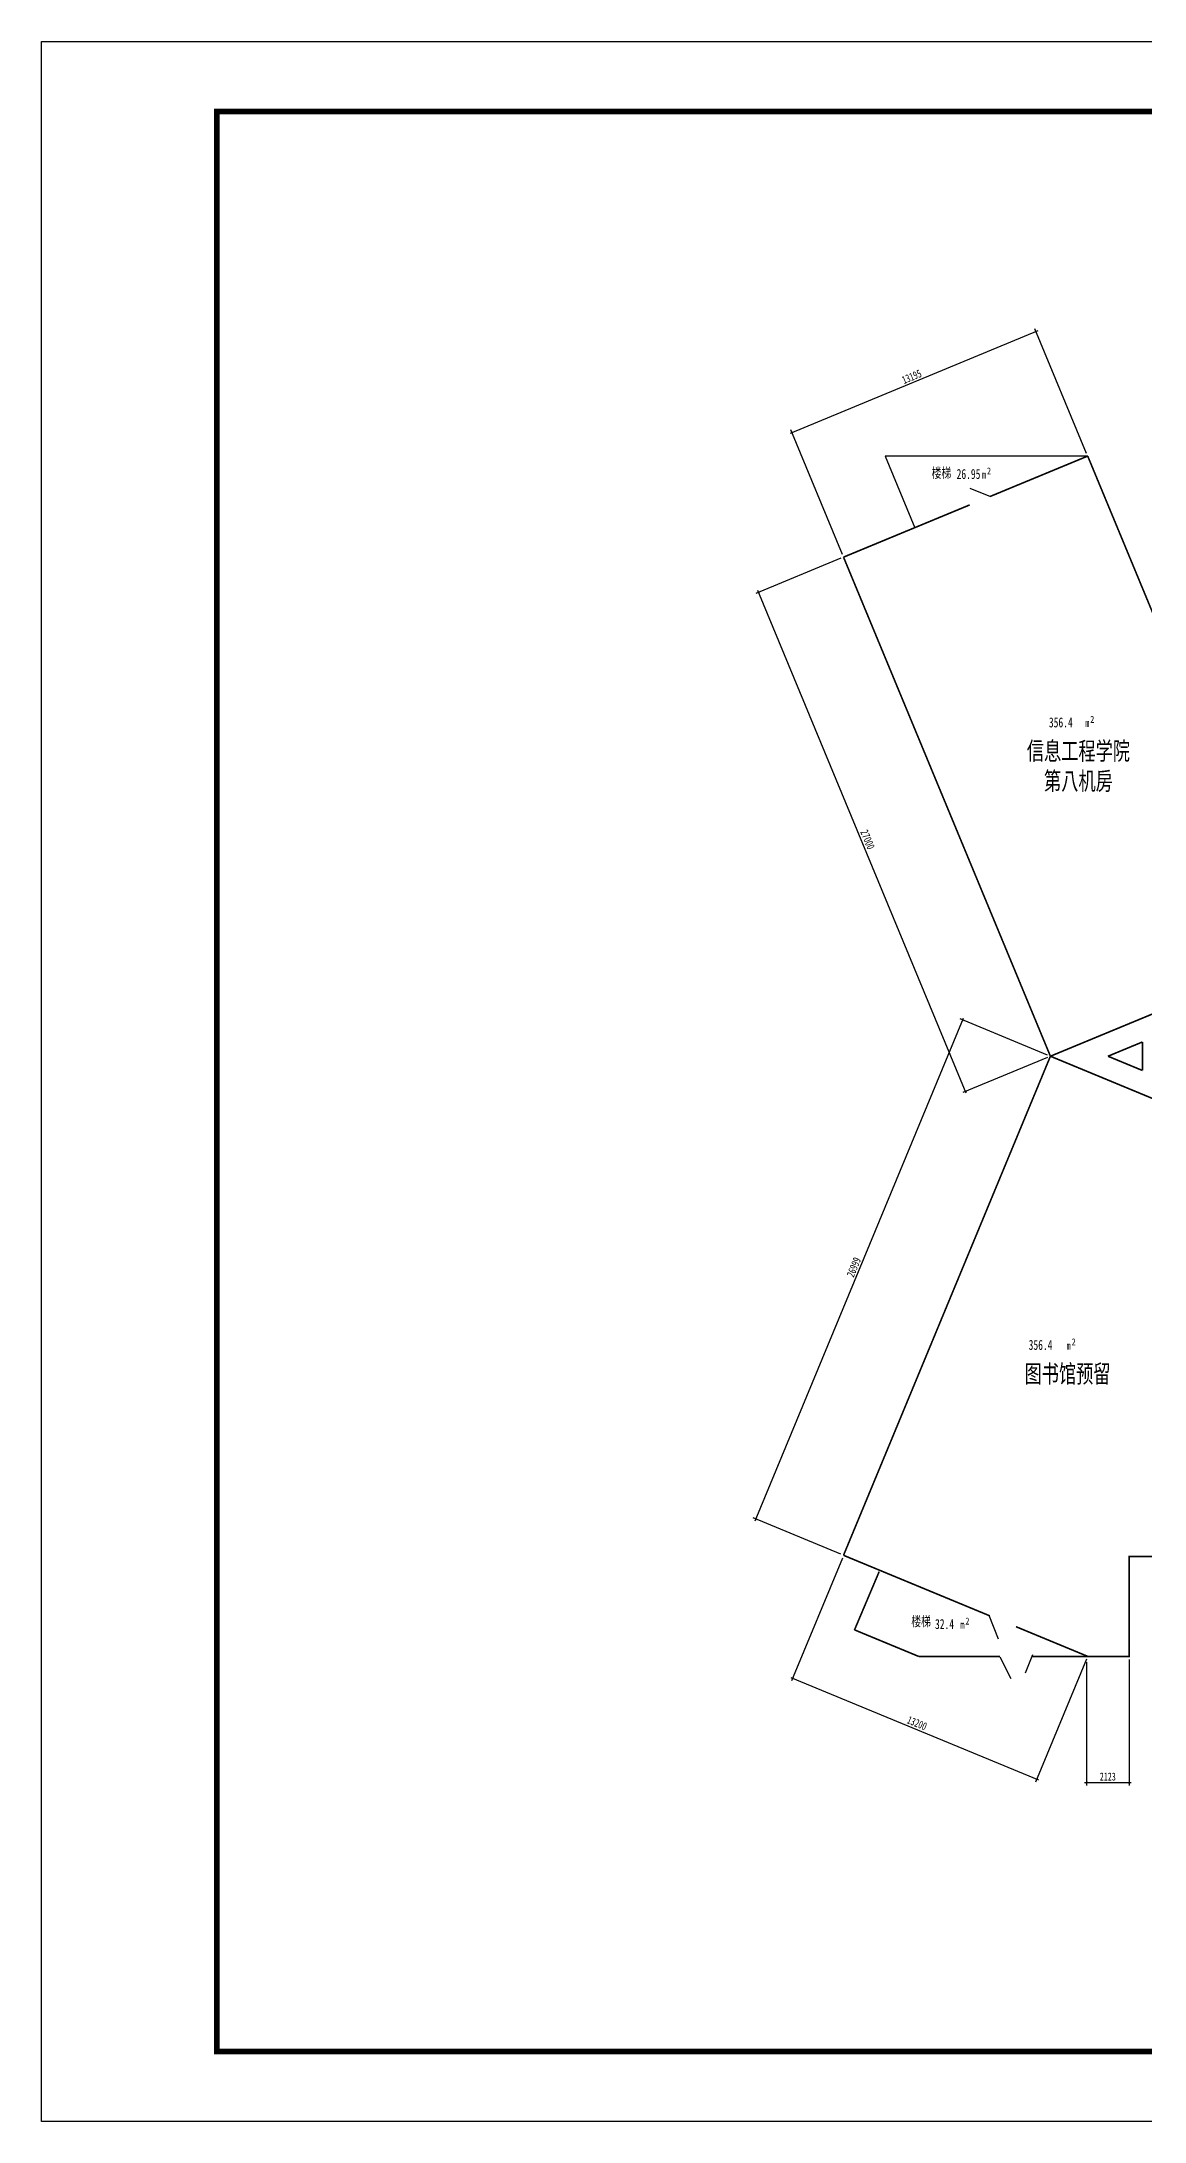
# Model space of a CAD drawing. Extents: x -75830 to 71170, y -93461 to 20043.
# Drawn here: x -75830 to -20755, y -83907 to 20043 of the extents above; entities that cross this region are included whole.
import ezdxf

# ---------------------------------------------------------------- set-up
doc = ezdxf.new("R2010")
doc.units = 0
doc.layers.get('0').update_dxf_attribs({"linetype": 'CONTINUOUS'})
doc.layers.get('DEFPOINTS').update_dxf_attribs({"linetype": 'CONTINUOUS'})
doc.styles.add('1', font='', dxfattribs={"width": 0.7, "height": 400})
doc.styles.get("Standard").update_dxf_attribs({"font": '', "width": 0.7, "height": 700})
doc.styles.get('1').set_extended_font_data('FangSong_GB2312')
doc.styles.get('Standard').set_extended_font_data('FangSong_GB2312')
doc.dimstyles.get("Standard").update_dxf_attribs({"dimtxt": 0.18, "dimasz": 0.18, "dimexe": 0.18, "dimexo": 0.0625, "dimgap": 0.09, "dimtad": 0, "dimtih": 1, "dimtoh": 1, "dimdec": 4, "dimzin": 0, "dimdsep": 46, "dimtxsty": 'Standard', "dimcen": 0.09, "dimadec": 0, "dimazin": 0, "dimtfac": 1, "dimtdec": 4, "dimtofl": 0, "dimtmove": 0, "dimatfit": 3, "dimfxl": 1, "dimtolj": 1, "dimtzin": 0, "dimarcsym": 0})

# ---------------------------------------------------------------- blocks, each defined once
blk = doc.blocks.new('_ARCHTICK')
at = {"color": 0, "linetype": 'ByBlock', "const_width": 0.15}
blk.add_lwpolyline([(-0.5, -0.5), (0.5, 0.5)], dxfattribs=at)
blk = doc.blocks.new('*D7')
at = {"color": 0, "linetype": 'ByBlock'}
for p, q in [((-26072, 5581), (-38448, 455)), ((-23647, -536), (-26222, 5681)), ((-35838, -5586), (-38413, 632))]:
    blk.add_line(p, q, dxfattribs=at)
at = {"layer": 'DEFPOINTS', "color": 0, "linetype": 'ByBlock'}
for p in [(-38355, 493), (-23589, -674), (-35780, -5724)]:
    blk.add_point(p, dxfattribs=at)
at = {"color": 0, "linetype": 'ByBlock', "xscale": 100, "yscale": 100, "zscale": 100}
for p, rotation in [((-26164, 5543), 22.5), ((-38355, 493), 202.4999999999999)]:
    blk.add_blockref('_ARCHTICK', p, dxfattribs=dict(at, rotation=rotation))
at = {"color": 0, "linetype": 'ByBlock', "insert": (-32375, 3295), "char_height": 400, "attachment_point": 5, "rotation": 22.5, "style": '1'}
blk.add_mtext('\\A1;13195', dxfattribs=at)
blk = doc.blocks.new('*D8')
at = {"color": 0, "linetype": 'ByBlock'}
for p, q in [((-35838, -55751), (-38381, -61891)), ((-23642, -60803), (-26186, -66943)), ((-38416, -61714), (-26036, -66843))]:
    blk.add_line(p, q, dxfattribs=at)
at = {"layer": 'DEFPOINTS', "color": 0, "linetype": 'ByBlock'}
for p in [(-35780, -55613), (-23585, -60664), (-26128, -66804)]:
    blk.add_point(p, dxfattribs=at)
at = {"color": 0, "linetype": 'ByBlock', "xscale": 100, "yscale": 100, "zscale": 100}
for p, rotation in [((-38324, -61753), 157.4985960512129), ((-26128, -66804), 337.4985960512128)]:
    blk.add_blockref('_ARCHTICK', p, dxfattribs=dict(at, rotation=rotation))
at = {"color": 0, "linetype": 'ByBlock', "insert": (-32111, -64001), "char_height": 400, "attachment_point": 5, "rotation": 337.4986, "style": '1'}
blk.add_mtext('\\A1;13200', dxfattribs=at)
blk = doc.blocks.new('*D9')
at = {"color": 0, "linetype": 'ByBlock'}
for p, q in [((-23642, -60953), (-23642, -67126)), ((-21519, -60814), (-21519, -67126)), ((-23742, -66976), (-21419, -66976))]:
    blk.add_line(p, q, dxfattribs=at)
at = {"layer": 'DEFPOINTS', "color": 0, "linetype": 'ByBlock'}
for p in [(-23642, -60803), (-21519, -60664), (-21519, -66976)]:
    blk.add_point(p, dxfattribs=at)
at = {"color": 0, "linetype": 'ByBlock', "xscale": 100, "yscale": 100, "zscale": 100, "rotation": 180}
blk.add_blockref('_ARCHTICK', (-23642, -66976), dxfattribs=at)
at = {"color": 0, "linetype": 'ByBlock', "xscale": 100, "yscale": 100, "zscale": 100}
blk.add_blockref('_ARCHTICK', (-21519, -66976), dxfattribs=at)
at = {"color": 0, "linetype": 'ByBlock', "insert": (-22581, -66676), "char_height": 400, "attachment_point": 5, "style": '1'}
blk.add_mtext('\\A1;2123', dxfattribs=at)
blk = doc.blocks.new('*D10')
at = {"color": 0, "linetype": 'ByBlock'}
for p, q in [((-40195, -53892), (-29787, -28763)), ((-25586, -30611), (-29963, -28798)), ((-35919, -55555), (-40296, -53742))]:
    blk.add_line(p, q, dxfattribs=at)
at = {"layer": 'DEFPOINTS', "color": 0, "linetype": 'ByBlock'}
for p in [(-29825, -28856), (-25448, -30669), (-35780, -55613)]:
    blk.add_point(p, dxfattribs=at)
at = {"color": 0, "linetype": 'ByBlock', "xscale": 100, "yscale": 100, "zscale": 100}
for p, rotation in [((-29825, -28856), 67.49924066402694), ((-40157, -53800), 247.499240664027)]:
    blk.add_blockref('_ARCHTICK', p, dxfattribs=dict(at, rotation=rotation))
at = {"color": 0, "linetype": 'ByBlock', "insert": (-35268, -41213), "char_height": 400, "attachment_point": 5, "rotation": 67.49924, "style": '1'}
blk.add_mtext('\\A1;26999', dxfattribs=at)
blk = doc.blocks.new('*D11')
at = {"color": 0, "linetype": 'ByBlock'}
for p, q in [((-35919, -5782), (-40160, -7538)), ((-29649, -32518), (-40059, -7389)), ((-25585, -30726), (-29826, -32483))]:
    blk.add_line(p, q, dxfattribs=at)
at = {"layer": 'DEFPOINTS', "color": 0, "linetype": 'ByBlock'}
for p in [(-35780, -5724), (-40021, -7481), (-25447, -30668)]:
    blk.add_point(p, dxfattribs=at)
at = {"color": 0, "linetype": 'ByBlock', "xscale": 100, "yscale": 100, "zscale": 100}
for p, rotation in [((-40021, -7481), 112.5025924522296), ((-29688, -32425), 292.5025924522296)]:
    blk.add_blockref('_ARCHTICK', p, dxfattribs=dict(at, rotation=rotation))
at = {"color": 0, "linetype": 'ByBlock', "insert": (-34577, -19838), "char_height": 400, "attachment_point": 5, "rotation": 292.50259, "style": '1'}
blk.add_mtext('\\A1;27000', dxfattribs=at)

msp = doc.modelspace()

# ---------------------------------------------------------------- linework, layer by layer
for p, q in [((-75829.9, -83906.6), (-75829.9, 20043.4)), ((-75829.9, 20043.4), (71170.1, 20043.4)), ((-23584.2, -674.4), (-33708, -674.4)), ((-33708, -674.4), (-32226.1, -4252)), ((-28417.2, -2712.3), (-29448.5, -2286.1)), ((-28515.8, -58606.3), (-28063.2, -59781.6)), ((-27972.6, -60685.6), (-27429.5, -61770.5)), ((-26343.2, -60595.2), (-26705.3, -61499.3)), ((71170.1, -83906.6), (-75829.9, -83906.6))]:
    msp.add_line(p, q)
at = {"const_width": 280}
msp.add_lwpolyline([(-67079.9, 16543.4), (67670.1, 16543.4), (67670.1, -80406.6), (-67079.9, -80406.6)], close=True, dxfattribs=at)
for points, const_width in [([(-67079.9, -80406.6), (-67079.9, 16543.4)], 280), ([(-23584.2, -672.4), (-28461.6, -2692.7)], 80), ([(-23584.2, -674.4), (-21517.7, -5661.3), (-19442.9, -10672.4), (-17464.8, -15672.4), (-15398.3, -20661.3), (-13331.8, -25650.3)], 80), ([(-29478.9, -3114), (-29682.6, -3198.4), (-35780.2, -5724.1)], 80), ([(-25447.7, -30668.9), (-27514.2, -25679.9), (-29580.7, -20691), (-31647.2, -15702), (-33730.5, -10672.4), (-35780.2, -5724.1)], 80), ([(-18942.1, -27974.1), (-25447.7, -30668.9)], 80), ([(-20849.9, -29955), (-22572.1, -30668.4)], 80), ([(-20849.9, -29955), (-20850, -31381.7)], 80), ([(-25447.7, -30667.9), (-27514.2, -35656.9), (-29580.7, -40645.8), (-31647.2, -45634.8), (-33730.5, -50664.4), (-35780.2, -55612.7)], 80), ([(-19000.2, -33338.6), (-25447.7, -30667.9)], 80), ([(-20850, -31381.7), (-22572.1, -30668.4)], 80), ([(-28475.9, -58638.2), (-29682.6, -58138.4), (-35780.2, -55612.7)], 80), ([(-23585.1, -60664.4), (-21519.1, -60664.4), (-21519.1, -55675.4), (-19453.1, -55675.4)], 80), ([(-23584.2, -60664.4), (-27170.4, -59178.9)], 80), ([(-32032.5, -60664.4), (-35231.5, -59339.3)], 80), ([(-32032.5, -60664.4), (-27972.6, -60664.4)], 80), ([(-26343.2, -60664.4), (-23584.2, -60664.4)], 80)]:
    msp.add_lwpolyline(points, dxfattribs=dict(const_width=const_width))
msp.add_lwpolyline([(-35237.2, -59352.7, 80, 80, 0), (-34000, -56428.6, 80, 80, 0)], format="xyseb")

# ---------------------------------------------------------------- texts
for s, insert, char_height, width, attachment_point in [('楼梯', (-31380.3, -1263.4), 500, 6731.283, 1), ('26.95', (-30133.1, -1316.7), 500, 17658.161, 1), ('m', (-28864.1, -1399.3), 400, 17474.222, 1), ('2', (-28614.5, -1241.9), 350, 23912.093, 1), ('356.4', (-25523.1, -13732.4), 500, 17658.161, 1), ('m', (-23706.5, -13814.9), 400, 17474.222, 1), ('2', (-23457, -13657.5), 350, 23912.093, 1), ('{\\fGulim|b0|i0|c129|p34;信\\fGulim|b0|i0|c134|p34;息工程\\fPMingLiU|b0|i0|c136|p18;学\\fGulim|b0|i0|c134|p34;院\\P第八机房}', (-24048.9, -14959.4), 900, 5858.256, 2), ('356.4', (-26534.8, -44846.6), 500, 17658.161, 1), ('m', (-24636.9, -44929.2), 400, 17474.222, 1), ('2', (-24387.3, -44771.8), 350, 23912.093, 1), ('{\\fPMingLiU|b0|i0|c136|p18;\\C3;图\\fPMingLiU|b0|i0|c134|p18;书馆预\\fGulim|b0|i0|c134|p34;留}', (-26739.4, -46089.6), 900, 4600.238, 1), ('楼梯', (-32395.1, -58661.7), 500, 3893.327, 1), ('32.4', (-31211.6, -58797.5), 500, 17658.161, 1), ('m', (-29942.5, -58880.1), 400, 17474.222, 1), ('2', (-29693, -58722.7), 350, 23912.093, 1)]:
    msp.add_mtext(s, dxfattribs=dict(insert=insert, char_height=char_height, width=width, attachment_point=attachment_point))

# ---------------------------------------------------------------- dimensions: what is measured, and where the dimension line sits
for p1, p2, distance, picture, middle in [((-23589.2, -674.4), (-35780.2, -5724.1), -6729.5, '*D7', (-32374.7, 3295.1)), ((-25446.6, -30668.4), (-35780.2, -5724.1), 4590.5, '*D11', (-34577.2, -19838.3)), ((-35780.2, -55612.7), (-25447.7, -30668.9), 4737.7, '*D10', (-35268.2, -41212.8)), ((-35780.2, -55612.7), (-23585.1, -60664.4), -6645.9, '*D8', (-32111.2, -64001.3))]:
    dim = msp.add_aligned_dim(p1=p1, p2=p2, distance=distance, dimstyle='Standard', override={"dimtxt": 400, "dimasz": 100, "dimexe": 150, "dimexo": 150, "dimgap": 100, "dimtad": 1, "dimtih": 0, "dimtoh": 0, "dimdec": 0, "dimzin": 8, "dimlunit": 5, "dimtxsty": '1', "dimblk1": 'ARCHTICK', "dimblk2": 'ARCHTICK', "dimsah": 1, "dimcen": 2.5, "dimdle": 100, "dimtdec": 0, "dimtofl": 1, "dimfrac": 2})
    dim.commit()
    dim.dimension.update_dxf_attribs({"geometry": picture, "text_midpoint": middle})
dim = msp.add_linear_dim(base=(-21519.1, -66975.6), p1=(-23642.5, -60803), p2=(-21519.1, -60664.4), dimstyle='Standard', override={"dimtxt": 400, "dimasz": 100, "dimexe": 150, "dimexo": 150, "dimgap": 100, "dimtad": 1, "dimtih": 0, "dimtoh": 0, "dimdec": 0, "dimzin": 8, "dimlunit": 5, "dimtxsty": '1', "dimblk1": 'ARCHTICK', "dimblk2": 'ARCHTICK', "dimsah": 1, "dimcen": 2.5, "dimdle": 100, "dimtdec": 0, "dimtofl": 1, "dimfrac": 2})
dim.commit()
dim.dimension.update_dxf_attribs({"geometry": '*D9', "text_midpoint": (-22580.8, -66675.6)})

doc.saveas('drawing.dxf')
